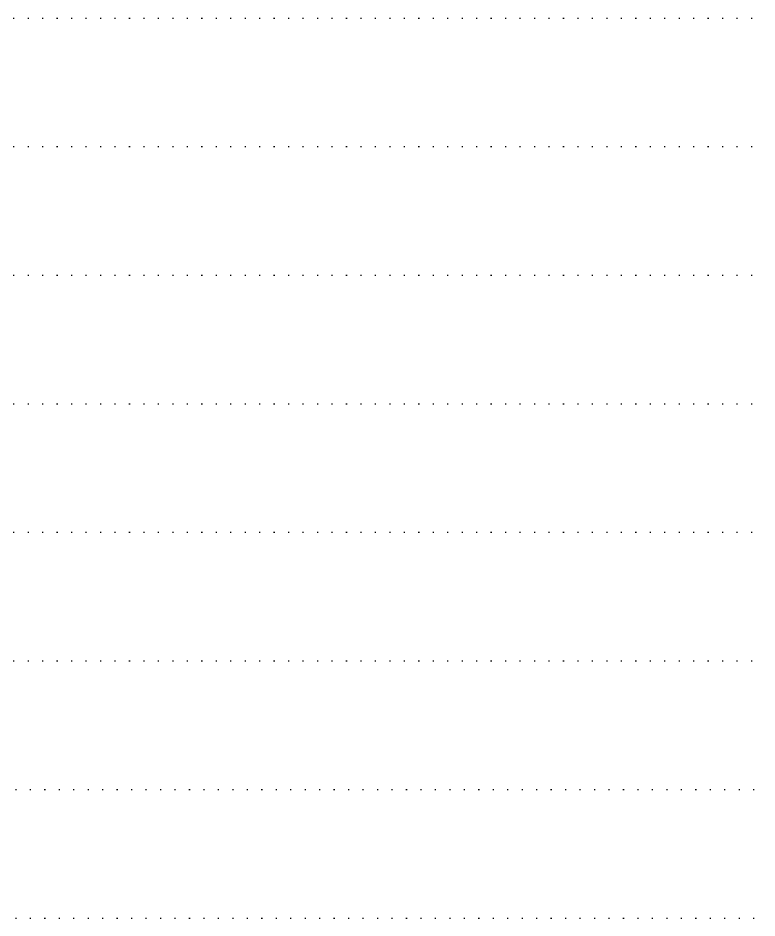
# Model space of a CAD drawing. Header units: millimetres. Extents: x -1499 to 6658, y -12483 to -6008.
# Drawn here: x 1714.5 to 1783.5, y -10913.1 to -10829.1 of the extents above; entities that cross this region are included whole.
import ezdxf

# ---------------------------------------------------------------- set-up
doc = ezdxf.new("R2010")
doc.units = ezdxf.units.MM
doc.linetypes.add('A-DOTLN01H', pattern=[0.125, 0, -0.125])
doc.layers.add('CR-GRID', color=56, linetype='A-DOTLN01H')

msp = doc.modelspace()

# ---------------------------------------------------------------- linework, layer by layer
at = {"layer": 'CR-GRID', "linetype": 'A-DOTLN01H', "ltscale": 10}
for p, q in [((696.157, -10829.058), (6196.157, -10829.058)), ((696.157, -10841.058), (6196.157, -10841.058)), ((696.157, -10853.058), (2236.157, -10853.058)), ((696.157, -10865.058), (2236.157, -10865.058)), ((696.157, -10877.058), (2236.157, -10877.058)), ((696.157, -10889.058), (6196.157, -10889.058)), ((1436.157, -10901.058), (6196.157, -10901.058))]:
    msp.add_line(p, q, dxfattribs=at)
at = {"layer": 'CR-GRID', "color": 6, "linetype": 'A-DOTLN01H', "ltscale": 10}
msp.add_line((1436.157, -10913.058), (6196.157, -10913.058), dxfattribs=at)

doc.saveas('drawing.dxf')
